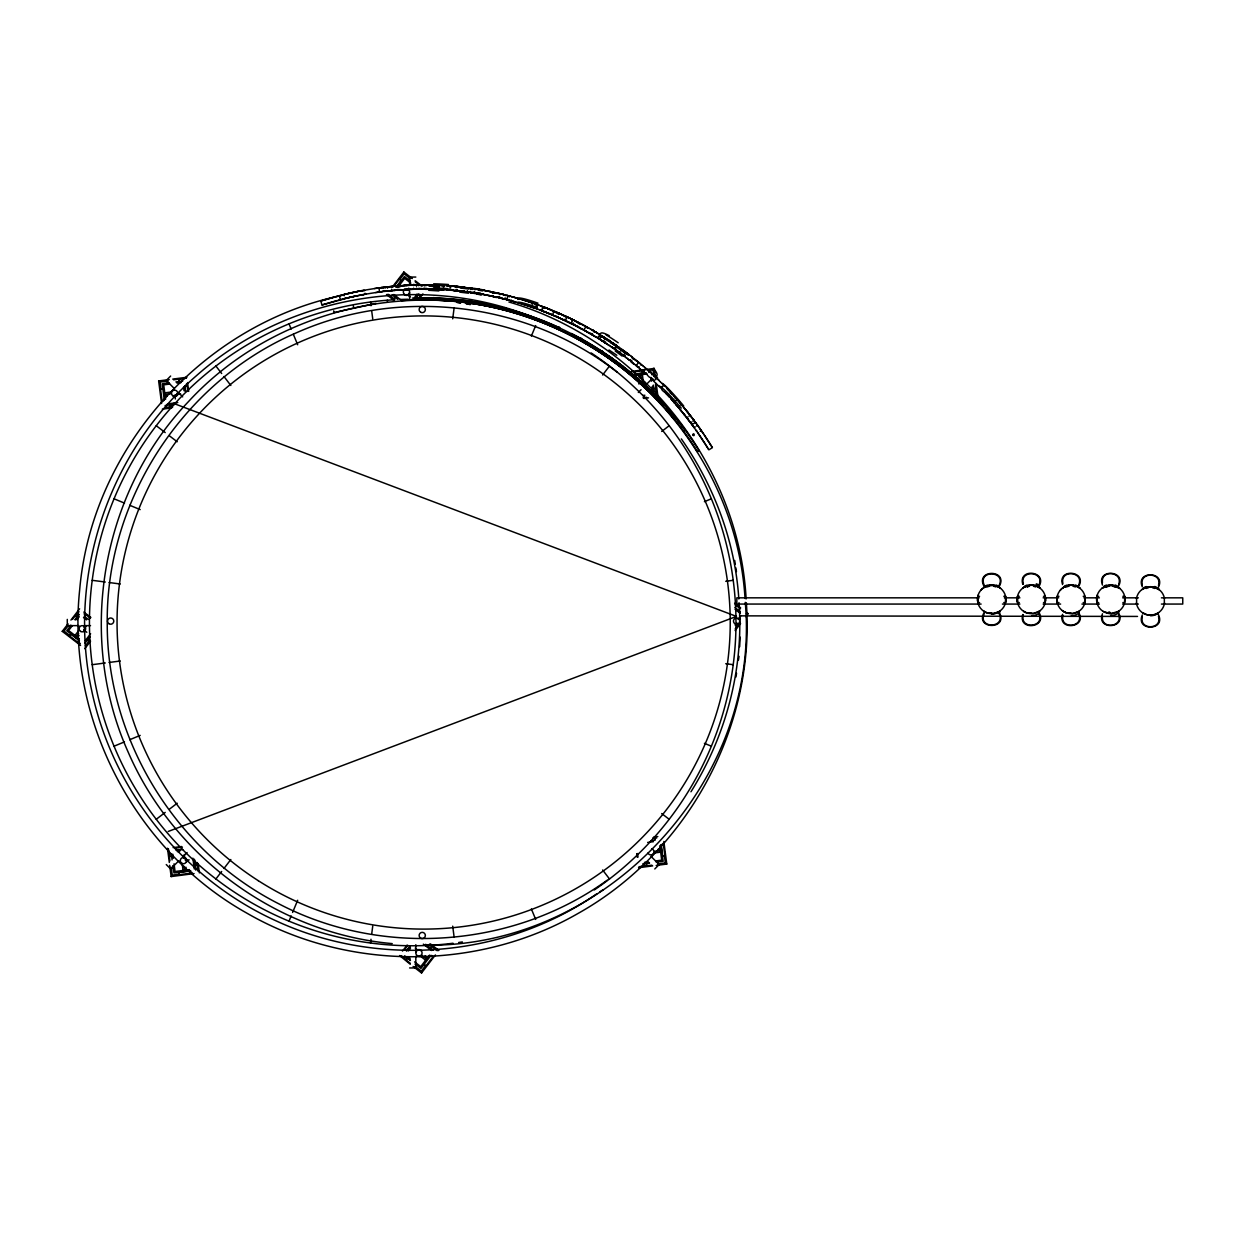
<?xml version="1.0" encoding="UTF-8"?>
<svg xmlns="http://www.w3.org/2000/svg" width="1245" height="1245" viewBox="0 0 1245 1245"><rect width="100%" height="100%" fill="white"/><g stroke="black" fill="none" stroke-linecap="round" stroke-linejoin="round"><path stroke-width="1.5" d="M424.218 288.311L422.973 289.089M424.234 285.727L422.958 284.949M424.763 285.727L426.148 284.965L426.039 285.743M425.167 288.84L426.179 289.105M419.098 288.093L419.114 289.12L425.588 288.326M426.677 288.326L427.875 289.12M428.451 289.136L434.941 289.291L434.972 288.249M435.065 285.665L435.734 285.167M436.715 289.089C433.929 289.182 437.835 290.194 437.415 288.342M437.524 285.759L432.7 285.074M438.333 288.124L438.396 289.416L436.824 289.354L439.594 289.478M438.427 285.79L439.781 285.338M739.67 646.731L740.137 637.067M441.337 285.681L442.597 285.478L438.94 285.292M442.099 289.603L440.87 289.54L443.22 289.665L443.827 285.556M450.877 287.097L450.223 285.992L449.896 290.132L452.386 290.334M451.328 289.462L453.211 290.412M1045.551 600.635L1045.318 596.604M1056.912 598.238L1057.161 596.573M1096.612 598.238L1096.845 596.573M458.3 290.894L456.09 290.676L456.215 289.385M456.448 287.066L455.577 286.459M457.133 289.478L456.557 290.723M457.397 286.91L457.429 286.646A34.86 2.848 7 0 0 454.627 286.568M457.895 286.957L458.72 286.786M461.677 288.14L461.786 287.113L460.245 286.941M464.556 290.832L462.284 290.816M462.58 288.249L462.704 287.221M370.512 942.994L371.01 939.259M371.741 933.657L372.737 926.171M452.698 318.829L454.16 307.608M467.357 290.661L467.186 291.952L466.097 291.812M1102.447 616.213C1100.409 629.659 1123.488 627.247 1118.664 614.516M468.353 288.186L464.369 287.424M470.61 289.54L470.781 288.264M472.12 289.494L472.26 288.466L476.072 289.042M735.982 676.953L736.542 673.203M738.472 660.083L739.032 656.333M471.746 292.591L473.785 292.886L474.205 291.906M474.454 289.587L477.24 289.229M473.66 292.871L474.781 291.984M475.17 289.431L474.407 288.793M1005.695 601.895L1005.633 596.651M478.158 293.587L480.212 293.135M977.776 596.573L977.543 600.697M1017.461 596.573L1017.398 601.942M492.335 293.073L492.662 292.077M492.833 293.182L493.051 292.17L487.231 291.003M493.051 295.61L491.962 296.17M493.596 293.073L493.502 292.264M1062.903 615.45C1059.604 629.69 1084.582 627.449 1078.777 614.034M1142.287 616.975C1138.988 630.468 1162.721 629.643 1158.472 616.399M499.572 294.396L500.194 294.536M499.401 297.01L494.374 296.683M499.665 296.808L498.654 297.648L502.124 298.458M505.034 298.115L503.867 298.893L504.692 299.096M505.657 295.61L503.898 294.629M505.672 298.271L505.423 299.282L509.018 300.216M507.851 295.625L507.104 299.718L508.94 300.185M509.423 296.839L509.329 296.014M511.757 300.948L511.088 299.967M1098.635 602.549L1096.907 602.549L1097.203 595.188M979.566 602.549L977.839 602.549L978.134 595.188M517.702 299.407L517.982 298.411M1023.374 614.89C1019.064 629.612 1045.411 627.667 1038.937 613.738M1158.472 585.492C1162.721 572.249 1138.988 571.408 1142.287 584.932M1022.814 614.501C1017.803 631.137 1047.621 627.931 1039.124 612.742M531.366 306.97L531.786 305.756M532.284 304.278L532.704 303.049M536.346 308.169L535.163 308.293L536.548 304.402L531.957 302.8M1062.576 614.299C1057.176 630.997 1087.352 628.102 1078.824 612.742M1118.664 584.356C1123.488 571.626 1100.409 569.198 1102.447 582.644M536.782 306.955L537.575 304.76L526.495 301.01M541.326 310.285L544.018 311.577M541.777 309.351L541.871 310.752M542.244 308.137L542.789 306.675L544.423 307.297M542.182 310.052L543.1 310.674M542.913 308.106L543.365 306.892M544.018 308.262L544.392 307.282L541.124 306.052M288.996 921.16L291.174 915.931M292.606 912.445L297.664 900.26M531.366 336.041L535.692 325.583M556.92 316.899L552.438 314.969L554.025 311.157L558.196 312.931M1102.479 613.785C1096.036 630.468 1126.896 628.741 1118.601 612.882M1078.777 584.839C1084.582 571.408 1059.604 569.183 1062.903 583.407M556.344 316.65L557.402 316.821M558.445 314.456L558.958 313.258L560.266 313.833L559.332 313.429M558.196 316.884L555.037 316.074M559.332 314.269L549.247 309.196M564.81 319.311L564.374 320.261L562.522 319.389M565.899 316.961L559.394 313.46M1142.319 614.999C1135.253 631.433 1166.145 630.857 1158.457 614.703M984.141 613.738C977.527 629.036 1006.318 628.476 999.097 613.443M1038.937 585.134C1045.411 571.175 1019.064 569.261 1023.374 583.983M572.824 319.716L571.004 323.42L571.797 323.825M571.424 323.062L572.186 324.011M572.684 320.51L570.599 318.627M573.214 323.077L572.638 324.245L568.436 322.175M999.175 585.274C1006.333 570.91 977.621 569.494 984.141 585.134M574.443 324.276L575.019 325.443M578.723 326.766L572.327 324.089M580.046 324.245L574.178 320.385L579.516 323.093M1158.457 587.204C1166.145 571.05 1135.253 570.475 1142.319 586.893M584.901 330.688L583.687 330.018L586.068 326.595M584.543 330.501L585.881 330.641M587.266 328.151L587.189 327.217M690.959 791.773C726.006 735.764 743.872 668.767 739.032 602.736M1118.601 585.975C1126.881 570.132 1096.051 568.389 1102.479 585.072M590.55 333.878L592.044 334.158M593.476 331.699L595.561 332.01M587.936 332.384L592.651 334.205M999.439 586.13C1008.185 569.183 975.193 569.183 983.955 586.13M983.955 612.742C975.193 629.674 1008.201 629.674 999.439 612.742M1039.124 586.13C1047.621 570.941 1017.803 567.72 1022.814 584.372M1078.824 586.13C1087.336 570.77 1057.176 567.86 1062.576 584.574M598.176 337.224L597.647 338.095L599.141 339.029M599.265 335.45L599.53 334.407M598.238 337.551L596.013 337.115M599.452 335.574L600.915 335.247M599.312 339.122L600.401 337.971M601.086 336.881L601.771 335.776L604.556 337.519M601.786 340.679L602.985 340.523M604.385 338.344L608.105 339.823M603.996 340.554L603.062 341.488M604.837 339.247L605.957 338.422M604.977 342.717L605.537 341.846M609.676 345.519L614.501 349.129L615.435 347.884M611.404 342.935L610.688 341.519M614.61 348.88L615.201 348.04M615.668 348.055L614.999 349.487M616.555 346.779L617.146 345.923M615.715 349.036L612.167 347.511M617.349 346.701L618.703 347.028M619.994 351.775L619.559 352.724M620.913 350.514L621.815 349.254L618.609 346.95M620.664 352.568L619.636 352.786M622.189 350.483L622.095 349.456M623.091 351.137L624.025 350.872M620.072 353.113L623.294 355.494L624.227 354.249M625.161 353.004C625.924 350.857 630.406 356.319 629.456 354.965M625.332 355.401L624.056 356.054L625.659 357.268M626.266 354.156L627.044 353.129M215.914 878.97L221.657 871.484M223.96 868.496L230.839 859.517M602.611 375.01L609.505 366.03M178.689 379.632L186.159 378.169M186.361 377.904L186.859 377.266L172.744 379.102M80.567 645.439L62.25 631.339L68.039 623.823M70.918 620.072L79.602 608.805M72.459 619.419L75.12 615.964L76.91 617.333L75.136 619.636M62.25 631.339L64.071 631.106L68.397 625.472M75.494 616.244L79.026 611.668M70.7 625.41L69.813 626.562L68.584 625.612M70.981 625.301L66.779 630.748L78.762 639.977M75.167 619.87L79.353 614.423M72.288 625.706L68.599 630.515L79.353 638.794M76.879 619.761L79.244 616.68M74.996 635.448L79.073 630.157A3.424 3.424 0 0 1 79.104 627.278M76.287 636.428L78.653 633.363M77.564 637.424L79.089 635.432M85.314 627.34L86.59 625.69M85.158 640.801L90.62 633.705M85.049 643.074L90.076 636.537M90.138 636.693L87.477 640.163L89.266 641.533L90.154 640.381M85.376 645.828L88.893 641.237M84.8 648.692L90.574 641.175M391.942 287.533L403.862 272.033L412.328 278.538M393.622 286.692L399.396 279.191L401.186 280.576L396.299 286.91M399.769 279.487L404.111 273.853L403.862 272.033M396.081 287.455L404.454 276.577L409.901 280.763M397.591 287.611L404.703 278.382L410.85 283.113M395.054 297.275L394.26 299.5M418.631 285.727L419.254 284.918L415.223 281.806M414.896 296.933L417.106 294.053M415.176 298.691L418.522 294.334M415.752 298.209L418.849 294.178M418.413 298.426L420.639 295.547L419.192 294.427M419.472 298.411L422.942 293.898M169.678 865.275L171.156 876.573L172.261 875.111L179.311 874.192M654.014 376.488L653.158 369.889L654.279 368.427L655.741 379.725M402.477 951.102L407.099 945.095M407.893 945.422L404.781 949.453L406.243 950.573M406.57 950.822L410.119 946.216M406.897 950.666L410.243 946.309M408.313 950.947L410.539 948.067M430.365 947.725L431.75 945.935L429.432 944.161M429.603 955.086L420.732 966.618L414.585 961.887M431.019 955.366L420.966 968.423L415.519 964.237M413.107 966.462L421.557 972.967L421.324 971.147L425.65 965.513M421.557 972.967L435.439 954.931M738.098 619.294L740.619 616.026M735.266 625.363L737.04 623.06M739.421 619.699L740.261 618.609M740.153 622.702L735.157 628.958M735.141 630.561L740.557 623.527M745.833 616.664L748.152 613.66L746.735 612.571M639.058 867.096L638.56 867.734L652.676 865.897M639.339 866.738L646.731 865.368M630.655 359.836L629.503 360.241M632.102 358L631.682 356.692M630.592 360.443L630.95 361.377M631.837 360.77L631.806 361.408M633.129 359.136L633.767 358.327L632.522 357.346M633.58 359.183L635.261 359.525M638.685 362.326L636.211 365.641M637.751 366.933L639.292 366.886M640.537 364.878L642.171 365.236M644.21 370.419L643.712 372.037M647.556 375.476L646.746 373.702M980.951 590.13L982.383 588.683M1060.335 590.13L1061.767 588.683M170.643 376.037L166.254 380.441L174.456 388.658M638.327 392.471L641.066 389.732M646.544 384.254L652.022 378.776M178.875 860.746L170.658 868.963L166.254 864.559M182.984 856.638L187.092 852.529M654.777 868.963L659.165 864.559L650.964 856.342M664.488 391.942C657.578 388.409 664.161 381.904 667.476 389.078M668.332 395.272L672.829 400.999M670.417 393.342L671.397 393.249M674.852 397.809L675.926 398.244M674.619 401.45L673.981 402.291M675.973 400.252L677.093 399.567M680.408 404.998L681.202 404.329M1062.234 588.309C1067.198 584.232 1074.949 584.216 1079.913 588.309M689.45 421.246L686.882 417.884L687.831 417.013M689.061 416.048L690.072 415.254M156.248 819.288L165.227 812.409M169.709 808.954L177.195 803.227M661.702 431.455L669.172 425.712M1022.752 588.154C1027.498 584.325 1035.358 584.201 1040.213 588.309M983.099 588.122C987.658 584.419 995.72 584.154 1000.529 588.309M696.749 431.252L690.648 422.849L691.675 422.039M692.92 421.106L693.947 420.328L689.325 414.305M1102.307 588.013L1110.976 585.228L1119.597 588.309M1142.007 589.539L1146.318 587.36L1151.314 586.769A7.361 3.688 0.1 0 1 1152.154 586.815L1152.543 586.893A7.719 3.688 0.5 0 1 1153.368 587.002L1159.297 589.819M695.239 426.895L694.181 427.657L691.426 423.876L691.924 424.561L695.55 422.491M683.645 431.066L684.843 430.179M1102.385 587.951L1104.813 586.535M696.5 425.992L697.542 425.23L694.757 421.401L695.255 422.102M1023.048 587.92L1023.81 587.407M1062.748 587.92L1065.129 586.519M999.828 611.077L999.906 611.03A8.31 0.778 -22.8 0 1 1000.186 611.108M1039.528 611.077L1033.646 613.458L1027.249 613.022M1158.519 612.649C1157.461 615.746 1143.828 614.797 1147.765 614.905M1062.965 587.764L1063.884 587.173M1078.699 611.419L1072.894 613.52L1066.934 613.022M1118.555 611.326L1110.773 613.645L1103.101 611.404M700.235 431.284L701.293 430.552M983.737 587.656L985.744 586.519M999.361 611.404L993.728 613.489L987.861 613.116M1142.723 589.041L1144.513 588.045M607.249 880.184C513.251 948.083 381.841 957.638 279.082 903.948C175.576 851.704 106.79 739.312 107.241 623.356C105.778 500.241 183.139 381.452 296.248 332.866C399.987 286.521 527.522 302.006 617.006 372.053M596.884 893.754C504.303 958.059 378.184 968.159 276.063 920.849C182.766 878.534 112.455 790.357 91.585 690.088C66.965 576.326 108.424 451.795 196.492 375.648C286.801 295.516 422.164 272.064 534.012 317.677M600.012 891.747L603.14 889.755M697.573 451.593L698.834 450.799M1024.417 587.049L1025.429 586.535M114.058 746.206L124.5 741.88M129.729 739.717L140.187 735.39M704.405 501.673L711.377 498.794M168.231 831.458L736.464 616.415L173.584 403.396M336.881 300.574L322.019 304.963L320.759 301.01L335.808 296.575M322.019 304.963L350.141 297.29M320.759 301.01L344.772 294.287M334.127 312.511L376.114 303.375M336.975 296.263L358.031 291.392M343.791 295.034C203.993 322.735 91.788 447.889 79.664 589.912C66.063 718.163 134.087 849.899 246.588 912.99C347.059 971.209 477.535 971.302 578.194 913.363C686.913 852.436 755.684 727.251 746.331 602.704M338.033 300.263L345.736 298.318M345.456 294.131L343.853 294.52L344.149 295.781M346.421 298.162L344.772 298.286M345.768 294.053L347.215 293.711M346.141 293.976L348.989 293.306M347.09 298.006L349.907 297.353M347.355 297.944L348.149 297.757M347.059 293.758L348.553 293.4M347.993 297.788L349.471 297.446M348.88 293.338L350.545 293.229M349.798 297.368L353.191 296.621M349.565 293.182L351.635 292.715M350.483 297.228L352.506 296.777M352.148 296.855L354.14 296.419M352.257 296.824L360.894 295.049L357.953 295.625M353.113 296.637L354.996 296.232M353.284 292.357L351.261 292.808L354.14 292.186M353.985 292.217L356.739 291.641M354.841 296.263L356.568 295.905M355.23 296.185L357.548 295.703M355.743 291.844L360.054 290.988L357.144 291.563M359.898 291.019L364.614 290.676M360.676 295.096L365.236 294.256L365.065 293.229M361.968 290.63L360.583 290.894L362.777 290.49L361.875 290.645M362.731 294.707L361.361 294.956L363.524 294.551L362.637 294.723M363.213 290.396L374.465 288.56M363.353 290.381L364.131 290.241M363.96 294.474L366.217 294.085M366.154 294.085L375.757 292.544M374.371 288.56L375.15 288.451M375.056 288.466L380.13 287.766M375.648 292.559L382.184 291.688M375.85 288.358L377.251 288.155M376.441 292.45L377.811 292.264M377.733 288.093L381.67 287.564M378.293 292.186L380.659 291.875M387.537 294.442L386.526 294.583L394.027 300.372M161.585 403.504L158.644 380.939L169.227 379.569M167.81 380.565L167.375 382.9M173.584 379.818L178.626 379.165L178.922 381.406M158.644 380.939L160.091 382.059L167.141 381.141M169.087 382.837L162.27 383.725L164.278 400.423M175.887 381.95L182.704 381.063M169.725 384.067L163.718 384.845L165.601 399.272M176.946 383.118L181.023 382.589M162.784 388.876L160.543 389.171L162.037 400.703L163.733 400.485M164.76 392.86L171.374 391.988M164.962 394.463L170.736 393.716M165.18 396.066L167.25 395.785M177.786 394.416L180.681 394.042M167.421 403.925L177.755 402.571M165.103 405.528L174.642 404.283M174.58 404.454L170.254 405.014L170.549 407.255L172.713 406.975M164.76 407.52L170.487 406.788M162.317 409.154L171.717 407.924M631.355 371.415L654.279 368.427M644.599 370.512L634.499 371.835L634.794 374.076L645.61 372.66M633.238 372.473L634.561 372.302M647.867 370.574L653.158 369.889M635.137 374.185L646.03 372.769M648.754 372.411L651.477 372.053L651.835 374.776M635.946 375.383L646.762 373.982M642.716 395.521L644.879 395.241M643.011 397.762L646.622 397.295M643.836 398.478L648.536 397.871M92.208 664.69L105.296 662.978M109.031 662.48L120.251 661.002M725.742 581.29L733.212 580.31M746.331 613.894L748.152 613.66M173.117 847.627L181.583 846.522M182.408 847.238L175.918 848.078L176.214 850.319L182.704 849.479M175.094 848.67L175.981 848.561M176.557 850.428L180.634 849.899M177.366 851.627L179.762 851.315M171.608 856.295L169.382 856.591L169.942 860.918M185.349 860.373L189.193 859.875M173.117 867.827L170.783 867.407M189.473 869.617L175.047 871.5L174.051 863.797M190.283 870.815L173.942 872.947L172.837 865.664M190.858 872.698L192.181 872.527M171.156 876.573L194.064 873.585M653.703 837.076L657.811 836.547M652.707 838.025L654.87 837.745L655.135 839.768M654.932 838.212L656.706 837.994M650.777 840.717L654.87 840.188M647.665 842.429L653.438 841.682M661.686 844.515L663.383 844.297L664.877 855.829L662.636 856.124L661.142 844.577M658.169 849.214L660.239 848.934M654.683 851.284L660.457 850.537M654.045 853.012L660.659 852.14M644.396 862.411L648.489 861.882M655.695 860.933L661.702 860.155L659.834 845.729M642.716 863.937L649.532 863.05M656.348 862.162L663.149 861.275L661.033 844.919M649.392 863.221L646.513 863.594L646.793 865.835L651.851 865.182M656.597 862.287L658.045 862.1L658.34 864.341M658.278 863.859L665.328 862.941L666.775 864.061L656.193 865.431M399.583 955.537L410.274 964.284M437.882 950.557L438.909 950.417L430.443 943.912M380.534 287.719L382.915 287.424M381.063 291.828L383.927 290.692M381.203 287.626L384.767 287.19M381.95 291.703L385.343 291.299M382.122 287.517L383.616 288.109M383.273 287.377L384.658 287.206M384.363 287.237L385.343 287.128M384.845 291.361L390.51 290.739M386.246 287.035L385.187 287.144L390.105 286.615M386.713 291.143L385.468 290.77M386.152 287.035L388.051 286.832M386.713 286.972L387.537 288.186M387.958 286.848L388.502 286.786M388.938 290.91L386.619 291.159L387.817 290.77M388.658 286.77L389.623 286.677M389.078 290.894L390.043 290.785M389.747 286.661L392.704 286.366M392.533 286.381L390.743 286.552M390.167 290.785L392.72 290.536M392.922 290.505L391.148 290.676M390.619 286.568L391.444 286.49M391.023 290.692L391.848 290.614M392.253 286.412L397.84 285.945L397.902 286.972M392.642 290.536L396.377 290.209M393.187 286.334L394.525 286.21M393.56 290.458L394.758 290.35M393.825 290.427L395.568 290.272M394.634 286.194L396.346 286.054M395.007 290.318L398.369 290.054M396.237 290.225L397.295 290.132M396.392 286.054L398.275 285.899M397.171 290.147L400.081 289.929M397.388 285.976L397.528 287.004M397.933 285.93L399.785 285.79L399.769 287.097M398.322 285.899L402.555 285.603M401.512 289.836L402.649 289.758L398.089 289.556M994.381 585.477L988.421 585.601A7.875 3.642 -0.9 0 1 989.23 585.477L990.008 585.321A7.361 3.626 -0.2 0 1 993.401 585.337L994.179 585.446M1030.533 585.243C1034.346 584.917 1025.04 585.881 1029.708 585.321A7.361 3.626 -0.2 0 1 1033.117 585.337L1034.719 585.617L1033.07 585.321M1070.233 585.243L1067.805 585.601L1069.393 585.321A7.361 3.626 -0.2 0 1 1072.785 585.337C1077.547 585.835 1066.996 584.901 1071.929 585.243M1113.263 585.446L1107.49 585.601L1109.093 585.321A7.361 3.626 -0.2 0 1 1112.47 585.337L1113.466 585.477M398.82 290.023L400.952 289.867M400.672 285.727L400.999 285.712M401.279 289.852L402.368 289.774M402.742 285.603L407.084 285.354M402.151 289.789L407.286 289.494M414.18 289.229L403.629 289.696M403.224 289.727L414.46 289.214L412.998 289.26M403.084 285.572L412.546 285.136M404.89 289.618L405.761 289.571M424.514 945.142C604.556 948.612 761.504 782 745.257 602.347M407.022 285.354L398.602 285.883L398.68 286.91M406.477 289.54L408.905 289.416L408.78 288.124M406.212 285.401L418.351 284.996M406.85 285.37L409.045 285.261M401.419 300.621C517.998 291.486 636.413 351.915 697.387 451.717M408.251 285.307L410.368 285.214M408.438 289.447L410.897 289.338M990.849 585.243L992.545 585.243M1109.918 585.243L1111.614 585.243M412.204 285.152L413.9 285.089M412.935 285.121L414.071 285.089M414.336 285.074L413.589 285.619M413.776 285.089L416.157 285.027M414.647 285.074L421.09 284.965M417.76 289.151L413.9 289.229L419.736 289.12M415.581 289.198L415.97 289.182M414.974 285.058L425.603 284.949M416.53 289.167L416.733 288.124M416.826 285.027L417.682 285.012M417.744 289.151L416.904 289.167L420.421 289.105M417.557 289.151L418.413 289.136M418.227 284.996L424.452 284.949M418.289 289.136L424.436 289.089M418.678 284.981L420.39 284.965M412.375 298.1C526.106 293.229 639.588 353.564 699.021 450.69M419.938 289.12L421.121 289.105M414.289 298.037C464.027 296.637 514.014 306.815 559.238 327.591M421.292 284.965L422.195 284.949M421.324 289.105L422.366 289.089M422.802 284.949L420.794 285.743M422.818 289.089L420.81 288.326M418.647 297.944L425.852 297.913M418.678 299.889L436.046 300.092M415.814 277.059L409.605 277.059L409.589 284.809M423.596 284.949L423.969 284.949M423.596 289.089L423.969 289.089M977.823 596.308L979.566 596.308M1003.828 596.308L1005.555 596.308L1005.571 602.549A14.224 14.224 0 0 1 982.056 609.879A14.224 14.224 0 0 1 987.456 585.85A14.224 14.224 0 0 1 1005.571 602.549L1003.828 602.549M1019.25 596.308L1017.523 596.308L1017.507 602.549L1019.25 602.549M1043.512 596.308L1045.255 596.308L1045.255 602.549A14.224 14.224 0 0 1 1021.74 609.879A14.224 14.224 0 0 1 1027.156 585.85A14.224 14.224 0 0 1 1045.255 602.549L1043.512 602.549M1058.95 596.308L1057.207 596.308L1057.207 602.549L1058.95 602.549M1083.212 596.308L1084.94 596.308L1084.955 602.549A14.224 14.224 0 0 1 1061.44 609.879A14.224 14.224 0 0 1 1066.841 585.85A14.224 14.224 0 0 1 1084.955 602.549L1083.212 602.549M1096.907 596.308L1098.635 596.308M1122.897 596.308L1124.64 596.308L1124.64 602.549A14.224 14.224 0 0 1 1101.125 609.879A14.224 14.224 0 0 1 1106.54 585.85A14.224 14.224 0 0 1 1124.64 602.549L1122.897 602.549M979.177 597.833L736.838 597.833L736.838 604.058L981.122 604.074M1004.388 597.833L1019.888 597.833M1043.154 597.833L1058.67 597.833M1083.881 597.833L1099.382 597.833M1122.648 597.833L1138.335 597.833M1161.429 597.833L1182.75 597.833L1182.75 604.058L1161.429 604.074M1002.443 604.074L1019.888 604.074M1043.154 604.074L1060.615 604.074M1081.936 604.074L1099.382 604.074M1122.648 604.074L1138.335 604.074M78.902 625.628L67.277 625.628L67.277 619.387M84.707 625.628L90.511 625.628M409.605 967.941L415.814 967.941L415.83 956.316M739.546 615.855L1137.51 616.431M425.806 284.965C423.207 284.934 432.56 285.027 426.708 284.965L427.938 284.981M425.774 289.105L424.887 289.089L427.829 289.12M1150.458 615.154L1147.983 614.937M427.097 289.105L428.871 289.136M428.171 284.981L429.743 285.012M429.245 289.136L427.331 289.12L435.983 289.322M428.513 284.981L431.673 285.043M428.825 284.996L430.194 285.012M429.307 284.996L435.081 285.152M430.614 285.027L431.517 285.043M430.537 289.167L431.408 289.182M430.894 285.027L432.918 285.074M430.801 289.167L433.789 289.245M432.171 285.058L433.509 285.089M433.307 285.089L433.914 285.105M434.303 289.26L435.579 289.307M436.03 285.183L437.291 285.229M437.119 289.369L436.87 285.214L438.458 285.276M437.182 285.229L437.913 285.261M438.333 285.276L440.31 285.37M440.108 289.494L438.582 289.431L441.742 289.587M440.465 285.37L440.901 285.385M440.263 289.509L440.683 289.525M444.434 285.587L442.411 285.478L443.702 285.541M442.053 289.603L442.831 289.649A28.744 1.93 0.2 0 0 427.237 288.98M444.091 285.572L444.621 285.603M444.169 289.727L443.236 289.665L445.866 289.836M446.037 285.696L448.76 285.883M446.784 285.743L447.842 285.821M448.029 289.992L446.426 289.867L448.62 290.038M448.324 285.852L449.212 285.914M449.056 285.914L451.873 286.132M448.745 290.038L450.083 290.147M449.554 290.101L450.674 290.194M456.199 286.521L451.624 286.117L453.569 286.288M453.336 286.257L454.923 286.397L454.02 286.319M452.962 290.381L454.549 290.536M453.647 290.443L454.581 290.536M446.224 300.636C525.639 306.037 602.409 342.126 657.189 399.878M455.437 286.459L458.907 286.801M455.047 290.583L456.215 290.692M456.417 286.552L457.973 286.708M458.471 290.925L452.651 290.365A39.373 1.354 6.4 0 0 447.437 290.038M456.495 286.552L457.553 286.661M462.019 291.314L458.067 290.879L459.312 291.003M459.592 286.879L460.494 286.972L458.596 286.77L459.872 286.895M459.156 290.988L460.043 291.081M459.981 286.91L461.568 287.081M459.529 291.034L461.101 291.205M460.619 291.143L460.308 291.112A17.446 0.809 6.7 0 1 461.786 291.377M463.311 287.284L464.541 287.439L461.506 287.081L465.412 287.548M461.522 291.252L462.984 291.423M462.549 291.377L463.436 291.47M463.124 291.439L465.35 291.719M464.152 287.393L467.202 287.782M465.023 291.672L463.654 291.501L468.478 292.124M464.976 291.672L466.657 291.875M466.377 287.673L467.497 287.813M465.879 291.781L472.135 292.637M466.844 287.735L469.038 288.015M92.208 580.31L105.296 582.022M109.031 582.52L120.251 583.998M725.742 663.709L733.212 664.69M468.027 287.875L472.742 288.544M473.193 288.607L469.147 288.031L470.034 288.155M469.645 292.279L468.587 292.139L472.586 292.7M469.489 288.077L472.478 288.498M468.929 292.186L471.886 292.606M392.222 943.617C278.102 933.439 173.802 857.369 128.297 752.4C76.381 637.098 100.907 493.238 188.275 401.808C276.452 305.912 424.405 273.355 544.672 323.404C656.255 367.695 737.74 478.469 745.039 598.487M477.131 293.415L473.94 292.917L475.481 293.151M474.563 288.809L478.578 289.447M474.61 293.011L476.57 293.322M475.823 289.011L477.8 289.322M475.185 293.104L479.309 293.773L475.979 293.229M476.43 289.105L478.251 289.4M478.018 289.354L481.27 289.914M460.603 302.94L456.806 302.317A323.264 323.264 0 0 1 460.494 302.784M466.284 303.873L470.081 304.511M478.329 289.416L480.523 289.774M479.123 289.54L479.994 289.696M479.776 293.851L481.613 294.178M480.788 289.82L481.799 290.007M480.072 293.898L481.955 294.24M481.644 289.976L483.745 290.35M482.593 290.147L483.542 290.303M480.928 294.053L481.784 294.209M481.364 294.131L482.5 294.334M486.219 295.018L483.013 294.427M484.227 290.427L483.371 290.272L486.997 290.957M482.64 294.349L487.153 295.205M467.108 303.873L470.579 304.496M484.072 290.412L485.503 290.676M485.768 290.723L492.242 291.999M485.176 294.816L493.518 296.497M486.281 290.816L487.947 291.128M486.842 290.925L487.666 291.081M486.064 294.987L488.538 295.47M489.674 291.47L490.405 291.626M488.865 295.532L489.596 295.688M488.74 295.516L491.401 296.045M490.234 291.595L491.075 291.75M489.425 295.641L492.429 296.263M491.106 291.766L493.285 292.217M492.818 292.108L495.043 292.591M493.16 292.186L499.276 293.54M492.802 296.341L496.35 297.119M495.261 292.637L500.941 293.929M495.385 292.668L497.082 293.042M494.498 296.715L499.992 297.96M495.619 292.715L496.724 292.964M494.732 296.761L496.195 297.088M496.771 292.964L498.903 293.447M496.895 297.244L497.346 297.337M498.794 293.431L503.104 294.442M499.992 293.695L501.346 294.022M499.058 297.742L500.397 298.053M501.097 293.96L502.202 294.225M500.148 297.991L503.369 298.769M501.984 294.162L503.836 294.614M501.019 298.193L503.649 298.831M502.264 294.24L504.365 294.754M502.715 294.349L509.999 296.185L506.777 295.345M501.751 298.364L503.136 298.707M503.089 298.691L507.104 299.718L506.264 299.5M504.754 294.847L505.688 295.081M507.291 295.485L508.147 295.703M509.501 296.061L512.862 296.948M509.796 296.139L510.466 296.31M508.442 300.061L511.384 300.839M508.738 300.138L509.407 300.31M511.399 296.559L512.349 296.824M510.559 300.621L514.232 301.632M512.209 296.777L516.115 297.866M513.718 297.197L514.73 297.477M514.621 297.446L515.57 297.711M513.08 301.306L513.983 301.57M513.78 301.508L514.979 301.85M515.99 297.835L517.422 298.24M514.854 301.819L516.27 302.224M515.446 301.99L516.099 302.177M516.255 297.897L517.251 298.193M518.356 298.504L518.807 298.644M517.189 302.488L517.64 302.628M518.683 298.613L520.394 299.111M517.515 302.582L519.212 303.08M518.153 302.768L519.694 303.235M518.947 298.691L523.133 299.952M520.659 299.189L522.013 299.609M519.461 303.158L521.001 303.624M519.103 303.049L521.422 303.749M522.635 299.796L524.145 300.263M522.9 304.216L521.748 303.858L524.861 304.838M522.962 299.889L524.752 300.45M523.88 300.185L526.121 300.885M522.651 304.138L523.554 304.418M524.301 300.31L528.689 301.71M523.071 304.262L527.413 305.647M525.639 300.73L526.977 301.15M524.378 304.683L525.795 305.134M525.234 304.947L529.888 306.472M528.285 301.586L531.21 302.551M527.024 305.523L530.386 306.643M529.639 306.394L534.385 308.029M530.635 306.721L532.767 307.453M532.269 307.282L535.552 308.433M508.894 301.99C639.183 339.698 738.799 463.249 746.128 598.923M535.755 304.122L539.287 305.383M534.494 308.06L535.008 308.246M1026.596 612.805L1026.269 612.68M986.896 612.805L986.569 612.68M536.548 304.402L537.482 304.729M536.035 308.604L538.073 309.351M537.902 304.885L541.777 306.301M536.968 308.947L540.33 310.176M541.233 306.099L543.1 306.799M539.801 309.989L541.637 310.674M540.112 310.098L543.847 311.515M542.696 306.643L548.096 308.729M544.158 307.204L545.45 307.702M542.68 311.063L546.571 312.588M544.345 307.266L545.341 307.655M544.407 311.732L543.489 311.375L544.812 311.888M546.835 308.231L544.968 307.515L548.391 308.853M546.119 307.951L546.975 308.293M545.777 312.277L544.61 311.81L546.866 312.697M547.442 308.48L550.663 309.772M545.917 312.324L549.107 313.6M548.018 308.698L549.527 309.305M546.493 312.557L547.987 313.149M549.31 309.211L550.928 309.865M550.352 314.113L547.707 313.04L549.356 313.709M550.321 309.632L553.154 310.783L552.173 310.378M548.671 313.429L551.722 314.674M550.228 314.067L552.702 315.094M550.601 314.207L556.608 316.759M114.058 498.794L124.5 503.12M129.729 505.283L140.187 509.61M704.405 743.327L711.377 746.206M552.92 310.69L553.714 311.017M551.348 314.518L552.515 315.016M554.788 311.468L556.313 312.121M555.099 311.608L557.06 312.448M553.48 315.421L555.426 316.246M556.671 312.277L559.036 313.289M556.25 316.603L558.056 317.397M558.6 317.631L557.729 317.242L559.27 317.926M557.853 317.304L564.421 320.276M560.079 313.756L560.966 314.145M560.639 314.005L562.802 314.969M558.958 317.786L561.666 319.016M561.557 314.409L562.522 314.845M559.861 318.191L560.437 318.455M563.036 315.078L563.876 315.467M561.324 318.844L562.149 319.234M563.72 315.39L564.639 315.81M561.993 319.156L562.911 319.576M535.817 318.3L540.844 320.603M564.25 315.623L565.961 316.417M564.514 315.748L567.331 317.07M562.787 319.514L565.572 320.805M563.347 319.778L564.218 320.183M565.183 316.059L566.086 316.479M565.759 316.323L569.992 318.331M564.016 320.089L569.696 322.782M566.817 316.821L570.848 318.736M565.059 320.572L566.117 321.07M567.673 317.226L568.529 317.631M565.915 320.977L567.596 321.77M566.055 321.039L570.755 323.311M568.202 322.066L565.339 320.712L567.097 316.961L572.591 319.591M1117.03 586.675L1117.185 586.753A9.322 1.852 14.5 0 1 1118.103 587.266M568.078 322.004L569.043 322.471M570.241 318.455L572.404 319.498M571.097 318.86L574.038 320.307M569.276 322.595L571.284 323.575M569.681 322.782L570.583 323.218M572.389 319.498L575.75 321.179M570.568 323.218L571.626 323.731M572.793 319.7L573.649 320.105M573.12 319.856L574.49 320.541M572.093 323.965L573.898 324.867M572.498 324.167L574.178 325.007M573.696 324.774L579.376 327.7M575.968 321.272L576.902 321.755M577.742 322.175L578.629 322.642M575.844 325.863L576.731 326.315M577.991 322.299L580.995 323.871M576.093 325.988L577.291 326.61M577.555 326.75L579.065 327.544M998.194 586.8L999.206 587.375M579.19 322.937L587.671 327.482M580.886 323.825L581.399 324.089M578.956 327.482L581.166 328.664M581.742 324.276L583.127 325.007M579.345 327.684L585.57 331.061M582.022 324.416L585.228 326.143M580.077 328.073L582.395 329.318M583.096 324.992L583.952 325.443M581.088 328.618L581.96 329.085M571.439 333.504C615.73 356.194 654.668 389.156 684.33 429.105M582.318 329.271L583.236 329.769M585.134 326.097L586.831 327.015M586.551 326.859L588.511 327.949M585.415 330.968L586.488 331.575M588.62 328.011L589.352 328.431M586.27 331.45L587.313 332.041M586.862 331.777L587.469 332.119M589.165 328.322L593.865 331.014M587.126 331.933L589.336 333.193M588.138 332.508L588.636 332.788M590.877 329.287L591.406 329.598M564.25 331.512L567.455 333.349M590.472 333.847L589.648 333.364L590.612 333.925M592.309 330.112L597.709 333.286M593.523 330.812L594.347 331.31M591.437 334.391L592.262 334.874M591.764 334.594L594.814 336.383L592.122 334.796A31.934 1.478 34.5 0 1 591.204 333.551M594.628 331.466L596.822 332.757M595.779 332.135L596.931 332.835M593.756 335.761L595.561 336.835M597.195 332.991L599.39 334.314M595.063 336.539L596.977 337.691M598.861 334.002L598.16 333.567L599.343 334.282M599.172 334.189L599.997 334.687M1157.975 588.885L1158.706 589.383M1142.957 613.007L1146.085 614.47L1142.599 612.789M1063.463 611.419L1066.529 612.898L1063.339 611.342M1023.764 611.419L1025.88 612.524L1023.639 611.342M601.226 335.45L602.238 336.072M599.436 339.2L601.973 340.788M602.969 336.524L603.778 337.037M600.775 340.041L601.568 340.539M1038.937 587.391L1039.497 587.764M603.576 336.913L603.607 336.928A30.44 2.708 32 0 1 604.121 337.27M601.522 340.507L601.257 340.352A29.958 2.63 32 0 1 602.051 340.897M602.549 341.161L603.778 341.939M605.692 338.251L609.381 340.648M603.451 341.737L605.257 342.904M604.292 342.282L606.766 343.885M604.883 342.655L606.144 343.48M608.26 339.916L613.085 343.122M606.004 343.387L607.965 344.678M983.69 611.186L986.18 612.524L983.55 611.077M608.836 340.29L610.237 341.223M606.875 343.962L609.536 345.721L608.649 345.13M612.805 342.935L614.703 344.227M613.536 343.433L616.508 345.487M611.202 346.857L612.338 347.635M1062.919 611.062L1062.234 610.548M615.217 344.585L616.866 345.736L616.182 346.826L616.353 345.363M616.617 345.565L617.318 346.048M614.672 349.254L615.839 350.078M616.929 350.841L618.516 351.977M618.174 351.728L619.341 352.584M622.765 349.938L623.543 350.514M623.169 350.234L625.784 352.164M622.951 355.074A90.527 20.636 41.3 0 0 621.022 353.642L621.208 353.938M608.634 355.79L623.169 366.481M611.871 360.568L614.765 362.7M623.901 350.779L627.247 353.269M621.411 354.078L622.375 354.794M623.045 355.292L623.901 355.945M623.185 355.401L624.15 356.117M627.324 353.331L628.741 354.405M625.363 357.05L627.169 358.42L626.064 357.58M156.248 425.712L165.227 432.591M169.709 436.046L177.195 441.773M661.702 813.545L669.172 819.288M656.769 395.739L657.765 396.501M415.145 280.716L422.179 286.132M410.601 278.257L408.656 279.596L410.383 280.934M404.111 273.853L409.745 278.195M414.99 284.483L416.717 285.805L416.67 285.027M416.437 285.79L415.348 284.949A30.02 1.587 2.9 0 1 413.496 284.389M399.769 284.794L401.419 286.07M407.878 295.112L410.196 296.886M393.825 294.489L400.548 299.671M392.144 294.832L397.933 299.485M388.331 294.349L393.965 298.691M734.628 603.249L740.635 607.871M735.219 604.743L740.417 608.743M734.908 607.544L740.355 611.731M735.079 609.303L740.261 613.303M83.82 612.058L90.869 617.473M90.371 618.127L85.765 614.579L84.38 616.368L88.426 619.465M84.069 613.863L85.469 614.952M83.508 617.504L86.574 619.87M83.742 629.923L86.808 632.289M78.855 640.241L70.794 634.032L69.409 635.822L78.637 642.918L79.431 640.693M64.071 631.106L69.704 635.448M78.917 642.544L80.334 643.618M431.455 946.309L437.088 950.651M425.665 944.301L433.276 950.168M423.331 944.146L431.595 950.511M431.782 955.537L433.135 956.58L426.023 965.809L424.249 964.424M415.239 948.114L417.542 949.888M424.981 955.615L427.626 957.654M422.024 955.382L426.646 958.93M420.359 956.144L425.65 960.206M408.235 957L410.165 958.479M404.625 955.864L410.072 960.051M410.43 960.518L407.551 958.308L406.166 960.082L410.212 963.194M415.036 964.066L416.764 965.404L414.818 966.743M401.17 955.646L406.461 959.708M415.674 966.805L421.324 971.147M167.655 848.499L168.651 849.261M629.923 355.323L631.573 356.599M627.402 358.607L629.192 359.992M628.18 359.214L628.912 359.774A26.472 1.478 36 0 1 629.954 360.412L631.044 361.47M631.355 361.719L632.662 362.746M635.246 359.509L636.724 360.708M632.553 362.668L634.81 364.489M636.522 360.552L638.28 361.984M637.331 361.206L638.452 362.124M635.028 364.66L636.88 366.201M638.358 362.062L639.152 362.7M636.351 365.765L637.813 366.979M640.988 364.24L639.65 363.12A21.383 1.183 40.3 0 1 640.879 364.334M638.389 367.462L640.35 369.142M642.078 365.158L643.291 366.186M640.21 369.018L641.673 370.263M643.369 366.263L644.661 367.384M641.517 370.138L642.373 370.87M644.645 367.353L648.536 370.777M642.296 370.808L643.229 371.632M643.976 372.286L646.217 374.278M648.972 371.166L650.186 372.271M650.512 372.551L651.82 373.765M648.256 376.114L649.703 377.453M651.711 373.656L652.52 374.403M652.645 374.512L654.699 376.441M650.902 378.558L651.866 379.46M654.652 376.379L655.539 377.219M651.82 379.414L652.691 380.239M655.633 377.313L656.442 378.075M652.785 380.316L657.189 384.565M656.411 378.044L660.083 381.608M660.364 381.873L663.46 384.954M657.469 384.829L660.504 387.864M654.777 376.037L659.165 380.441M178.564 392.766L182.673 396.875M667.273 388.876L668.316 389.965M664.285 391.739L665.779 393.311M668.223 389.856L669.841 391.568M665.686 393.202L666.806 394.4M669.405 391.117L670.215 391.973M666.386 393.965L667.18 394.805M670.09 391.848L674.946 397.139M667.538 395.179L668.363 396.066M671.631 393.498L672.565 394.525M668.581 396.315L669.514 397.326M673.654 395.708L675.304 397.544M670.853 398.805L673.094 401.279M674.899 397.093L676.191 398.54M675.802 398.104L682.742 406.15L679.754 402.617M672.751 400.906L681.171 410.757M676.72 399.147L678.105 400.719L677.311 399.816M673.623 401.886L674.977 403.442L674.199 402.54M679.832 402.726L679.256 402.057L680.05 402.96M676.689 405.419L676.128 404.765L679.256 408.438M665.561 409.014L674.51 419.596M682.4 405.745L691.38 416.935M683.256 406.773L684.376 408.127M680.221 409.589L688.08 419.456M680.128 409.496L684.812 415.27M684.283 408.002L685.466 409.449M685.388 409.372L688.065 412.686M685.855 409.932L687.847 412.422M682.633 412.546L684.594 414.99M687.536 412.017L689.73 414.818M684.299 414.601L686.462 417.355M690.041 415.223L690.819 416.203M686.773 417.76L687.536 418.74M687.754 419.02L688.501 419.985M691.177 416.686L694.041 420.452M687.894 419.207L689.325 421.075M215.914 366.03L221.657 373.516M223.96 376.504L230.839 385.483M602.611 869.99L609.505 878.97M688.952 420.577L690.648 422.849M693.014 419.083L694.134 420.592M690.166 422.179L690.726 422.942M693.979 420.359L700.873 429.93M697.247 424.825L698.367 426.381M698.647 426.77L699.208 427.564M699.488 427.953L700.048 428.747M696.095 430.35L696.92 431.517M699.861 428.482L708.856 441.959M696.469 430.863L705.355 444.169M701.137 430.319L701.962 431.517M697.729 432.684L698.538 433.851M702.227 431.906L703.051 433.104M698.818 434.256L699.612 435.423M703.581 433.898L704.125 434.707M700.141 436.217L700.686 437.011M704.654 435.501L712.389 447.686L708.856 449.834L705.853 444.979M701.262 437.882L707.378 447.422M681.326 438.894C714.179 485.892 735.095 541.591 738.83 598.954M709.385 442.815L710.895 445.243M711.393 446.052L711.891 446.862M707.86 448.216L708.358 449.025M288.996 323.84L291.174 329.069M293.338 334.298L297.664 344.74M531.366 908.959L535.692 919.417M333.66 310.861L334.065 312.308M340.352 299.671L339.309 295.656M353.347 305.834L353.58 306.892M1124.686 596.573L1124.935 598.238M1085.002 596.573L1085.235 598.238M1057.145 602.253L1056.927 600.775M734.706 560.468L735.297 564.172M735.873 567.876L736.449 571.595M378.994 287.922L379.538 292.03M370.512 302.006L371.01 305.741M371.741 311.343L372.737 318.829M452.698 926.171L454.16 937.392M656.224 383.476L657.951 396.641M655.492 384.082L656.053 388.409L653.812 388.705L653.345 385.094M655.57 388.471L656.442 395.085M653.251 385.685L653.967 391.132M650.87 377.359L651.368 381.203M652.084 386.728L652.629 390.821M642.358 374.543L643.214 381.172M640.755 374.761L641.253 378.604M639.152 374.963L639.525 377.858M663.834 841.495L666.775 864.061M662.791 843.472L662.9 844.359M664.41 855.891L665.328 862.941M637.549 853.525L638.016 857.136M636.74 853.634L637.191 857.151M187.544 382.557L188.695 391.366M187.886 391.475L187.123 385.701L184.898 385.997L185.645 391.77M186.423 384.005L186.657 385.763M184.774 386.339L185.489 391.786M183.575 387.148L184.042 390.759M174.829 395.132L175.343 398.976M160.091 382.059L161.01 389.109M162.519 400.641L162.628 401.528M198.142 863.485L199.356 872.901M197.177 862.505L197.457 864.668L195.232 864.964L194.562 859.906M196.99 864.73L197.799 870.893M194.313 859.206L195.73 870.099M192.882 858.178L194.282 868.994M184.26 854.521L184.633 857.416M185.894 867.143L186.268 870.037M184.167 866.395L184.665 870.239M182.206 863.828L183.062 870.457M172.806 854.179L173.335 858.272M171.452 853.868L172.075 859.906M169.102 850.802L169.849 856.529M171.343 868.061L172.261 875.111M167.484 848.359L169.32 862.458M385.047 287.159L385.172 288.186M387.257 300.169L387.428 301.663M391.506 289.338L391.63 290.63M413.667 288.202L413.698 289.245M1164.34 597.833L1164.34 604.058M1136.592 597.833L1136.592 604.058M415.83 944.69L415.83 952.441M409.589 292.559L409.589 300.31M1164.526 602.969A14.209 14.209 0 0 1 1136.389 602.969M1136.452 598.503A14.209 14.209 0 0 1 1164.464 598.503M1154.66 586.504A8.746 3.891 1.5 0 1 1157.368 587.811M1152.683 587.827A8.762 2.397 9.8 0 1 1154.8 588.449M1158.426 588.496A9.135 1.852 14.2 0 1 1158.924 588.994M1144.684 588.309A9.306 1.961 -13.7 0 1 1145.213 588.06M1146.147 588.465A8.746 2.381 -9.8 0 1 1148.248 587.827M1143.61 587.827A8.746 3.828 -1.8 0 1 1146.334 586.551M1155.765 614.625A7.999 4.109 0 0 1 1150.504 615.777M1157.305 613.894A9.135 3.175 -5.7 0 1 1156.169 614.47M1156.838 613.489A7.89 1.603 -14.2 0 1 1157.227 613.474M1114.96 584.994A8.746 3.891 1.5 0 1 1117.683 586.286M1112.999 586.302A8.762 2.397 9.8 0 1 1115.1 586.94M1119.395 587.547A8.746 1.261 18.5 0 1 1119.348 587.811M1105.295 586.862A9.244 1.416 -17.8 0 1 1105.996 586.535M1106.463 586.94A8.746 2.381 -9.8 0 1 1108.564 586.317M1103.926 586.302A8.746 3.828 -1.8 0 1 1106.649 585.041M1118.959 611.357A8.513 4.373 0 0 1 1111.007 615.528M1110.773 613.303A7.703 3.284 2.2 0 1 1107.319 612.82M1109.933 612.307A9.026 0.794 23.3 0 1 1108.937 611.855M1075.275 584.994A8.746 3.891 1.5 0 1 1077.983 586.286M1073.299 586.302A8.762 2.397 9.8 0 1 1075.415 586.94M1077.267 586.519A9.291 2.35 11 0 1 1077.672 586.722M1079.711 587.547A8.746 1.261 18.5 0 1 1079.648 587.811M1065.595 586.862A9.244 1.416 -17.8 0 1 1066.311 586.535M1066.716 586.862A8.715 2.49 -9.1 0 1 1068.755 586.255M1064.444 586.239A8.715 3.813 -1.8 0 1 1067.058 585.088M1079.337 611.248A8.482 4.373 0 0 1 1071.276 615.715M1071.089 613.303A7.703 3.284 2.2 0 1 1067.619 612.82M1035.575 584.994A8.746 3.891 1.5 0 1 1038.299 586.286M1033.615 586.302A8.762 2.397 9.8 0 1 1035.716 586.94M1037.567 586.519A9.291 2.35 11 0 1 1037.972 586.722M1040.011 587.547A8.746 1.261 18.5 0 1 1039.964 587.811M1027.109 586.769A9.213 1.152 -20 0 1 1028.043 586.364M1027.078 586.94A8.746 2.381 -9.8 0 1 1029.179 586.317M1024.542 586.302A8.746 3.828 -1.8 0 1 1027.265 585.041M1039.637 611.248A8.482 4.373 0 0 1 1031.591 615.715M1031.405 613.303A7.703 3.284 2.2 0 1 1027.934 612.82M1036.322 583.796A8.606 4.435 0 0 1 1039.03 585.57M995.891 584.994A8.746 3.891 1.5 0 1 998.599 586.286M993.915 586.302A8.762 2.397 9.8 0 1 996.031 586.94M997.883 586.519A9.291 2.35 11 0 1 998.288 586.722M986.211 586.862A9.244 1.416 -17.8 0 1 986.927 586.535M987.332 586.862A8.715 2.49 -9.1 0 1 989.37 586.255M985.06 586.239A8.715 3.813 -1.8 0 1 987.674 585.088M996.342 613.24A7.843 4.031 0 0 1 991.72 614.096M991.705 613.303A7.703 3.284 2.2 0 1 988.234 612.82M999.922 611.777A9.088 3.486 -4 0 1 997.914 613.427M425.152 289.322A27.841 2.101 0.3 0 1 428.296 289.338M425.183 285.183A28.526 2.179 0.3 0 1 428.342 285.214M459.747 292.139A37.459 2.895 6.3 0 1 468.602 293.229M460.23 288.015A37.957 2.972 6.3 0 1 469.007 289.089M492.864 296.73A22.021 1.043 12.7 0 1 496.553 297.539M472.618 292.31A54.157 5.385 13.5 0 1 483.76 294.131M493.736 292.7A22.55 1.089 12.7 0 1 497.455 293.509M473.738 288.311A54.78 5.509 13.5 0 1 484.694 290.132M454.114 290.707A34.564 2.786 7 0 1 456.993 290.988M460.806 287.081A17.695 0.84 6.7 0 1 462.253 287.253M447.718 285.914A39.544 1.369 6.4 0 1 453.087 286.334M433.525 287.984A74.326 14.317 7.9 0 1 448.169 288.7M415.519 289.151A29.973 1.572 2.9 0 1 413.682 288.56M433.665 283.798A75.743 14.769 7.9 0 1 448.496 284.529M477.286 294.178A77.844 2.521 8.8 0 1 481.55 294.972M470.688 292.855A51.59 2.957 6.8 0 1 480.866 294.52M478.189 290.132A77.75 2.552 8.8 0 1 482.5 290.941M456.261 290.272A42.859 1.245 2.4 0 1 458.549 290.63M456.573 286.132A42.844 1.261 2.4 0 1 458.969 286.49M428.7 290.303A66.561 2.521 2.3 0 1 438.862 290.941M429.058 286.194A66.763 2.552 2.3 0 1 439.329 286.832M427.284 284.84A29.258 1.992 0.2 0 1 442.971 285.432M609.007 349.985A62.297 5.836 35.4 0 1 616.82 355.276M611.233 346.624A63.495 6.023 35.4 0 1 619.138 351.993M631.433 356.335A26.534 1.447 36.1 0 1 632.273 357.004M517.998 302.161A38.782 3.719 22.7 0 1 537.249 307.484M518.76 298.022A39.295 3.828 22.7 0 1 537.996 303.173M404.158 289.525A46.454 4.249 0.2 0 1 407.348 289.354M403.925 285.385A47.17 4.373 0.2 0 1 407.146 285.214M598.58 337.146A60.165 7.548 41.3 0 1 606.704 339.091M600.619 333.473A60.538 7.688 41.3 0 1 609.256 335.73M603.607 338.08A84.644 18.488 41.1 0 1 616.789 346.686M606.019 334.812A85.485 18.426 41 0 1 618.205 342.78M594.145 331.03A31.965 1.494 34.5 0 1 593.242 329.925M610.999 342.748A79.804 12.045 31.2 0 1 628.289 355.152M653.376 368.349A74.591 10.24 32.1 0 1 656.846 375.632M642.109 370.683A20.838 0.825 40.1 0 1 645.579 373.749M644.832 367.555A21.165 0.84 40.1 0 1 648.349 370.652M636.942 366.435A20.869 1.152 40.3 0 1 638.218 367.508M631.184 362.077A45.863 4.809 40.9 0 1 633.767 364.147M633.752 358.84A46.781 4.964 40.9 0 1 636.366 360.941M615.232 351.028A89.36 7.268 32.3 0 1 622.173 356.117M617.691 347.713A89.858 7.392 32.3 0 1 624.694 352.864M659.29 386.043A30.969 3.346 50.2 0 1 681.233 408.142M662.464 383.398A31.405 2.552 50.2 0 1 683.707 405.963M650.87 377.78A32.946 2.272 48.2 0 1 654.528 380.441M653.656 374.683A33.179 2.319 48.2 0 1 657.5 377.515M591.126 352.926A323.264 323.264 0 0 1 594.254 889.973M462.346 941.936A323.264 323.264 0 0 1 458.627 942.496M453.04 943.243A323.264 323.264 0 0 1 90.76 651.617A323.264 323.264 0 0 1 394.852 299.734M400.485 299.469A323.264 323.264 0 0 1 408.002 299.267M438.069 300.232A323.264 323.264 0 0 1 445.57 300.901M638.903 384.051A3.128 3.128 0 0 1 643.354 381.561A3.128 3.128 0 0 1 644.21 386.588M642.965 381.094A3.424 3.424 0 0 1 645.034 382.775M421.355 955.475A3.424 3.424 0 0 1 418.911 956.44M416.561 950.557A3.424 3.424 0 0 1 421.417 950.62M651.789 848.81A3.128 3.128 0 0 1 653.158 853.883A3.128 3.128 0 0 1 647.976 853.027M653.827 853.479A3.424 3.424 0 0 1 651.757 855.097M84.022 627.106A2.459 2.459 0 0 1 84.006 630.406M84.053 625.861A3.424 3.424 0 0 1 84.006 631.651M183.544 858.178A2.459 2.459 0 0 1 185.676 859.657M183.529 857.198A3.424 3.424 0 0 1 186.517 862.085M182.455 863.905A3.424 3.424 0 0 1 180.385 862.225M407.613 289.089A3.128 3.128 0 0 1 409.076 293.695A3.128 3.128 0 0 1 404.251 294.193A3.128 3.128 0 0 1 404.749 289.369M408.858 294.442A3.424 3.424 0 0 1 404.018 294.38M176.899 394.042A2.459 2.459 0 0 1 173.755 395.521M177.988 392.766A3.424 3.424 0 0 1 173.584 396.486M171.608 391.521A3.424 3.424 0 0 1 173.662 389.903M662.293 404.283C665.079 407.177 663.725 400.999 662.309 404.158M692.656 434.785C695.146 437.913 694.305 431.439 692.671 434.707M558.242 328.089C560.826 331.232 559.783 324.634 558.242 328.089M636.662 379.071C639.37 382.122 638.109 375.694 636.662 379.071M580.092 339.185C582.644 342.328 581.742 335.761 580.092 339.185M601.164 351.946C603.841 354.981 602.642 348.662 601.179 351.806M432.98 298.504C435.47 301.695 434.692 295.127 432.98 298.504M503.525 308.589C505.89 311.81 505.377 305.305 503.54 308.511M1147.376 587.08L1153.741 587.126L1148.777 586.846A7.579 3.626 -0.5 0 0 1147.983 586.986L1147.376 587.08M190.625 870.924L179.093 872.434L179.373 874.675L190.921 873.165L190.625 870.924M558.818 313.195L557.9 312.806L558.958 313.258M258.26 880.666A306.597 306.597 0 0 0 729.912 636.631A306.597 306.597 0 0 0 282.74 350.203A306.597 306.597 0 0 0 258.26 880.666M420.468 938.03A3.128 3.128 0 0 0 425.354 935.711A3.128 3.128 0 0 0 420.903 932.645A3.128 3.128 0 0 0 420.468 938.03M420.639 312.215A3.128 3.128 0 0 0 425.37 309.6A3.128 3.128 0 0 0 420.732 306.815A3.128 3.128 0 0 0 420.639 312.215M108.906 623.683A3.128 3.128 0 0 0 113.793 621.348A3.128 3.128 0 0 0 109.342 618.283A3.128 3.128 0 0 0 108.906 623.683M734.986 623.776A3.128 3.128 0 0 0 739.717 621.162A3.128 3.128 0 0 0 735.079 618.376A3.128 3.128 0 0 0 734.986 623.776M417.402 955.724A3.128 3.128 0 0 0 422.086 953.016A3.128 3.128 0 0 0 417.402 950.308A3.128 3.128 0 0 0 417.402 955.724M80.629 631.448A3.128 3.128 0 0 0 85.314 628.741A3.128 3.128 0 0 0 80.629 626.048A3.128 3.128 0 0 0 80.629 631.448M181.863 863.33A3.128 3.128 0 0 0 186.548 860.622A3.128 3.128 0 0 0 181.863 857.914A3.128 3.128 0 0 0 181.863 863.33M173.024 395.91A3.128 3.128 0 0 0 177.708 393.202A3.128 3.128 0 0 0 173.024 390.51A3.128 3.128 0 0 0 173.024 395.91"/></g></svg>
